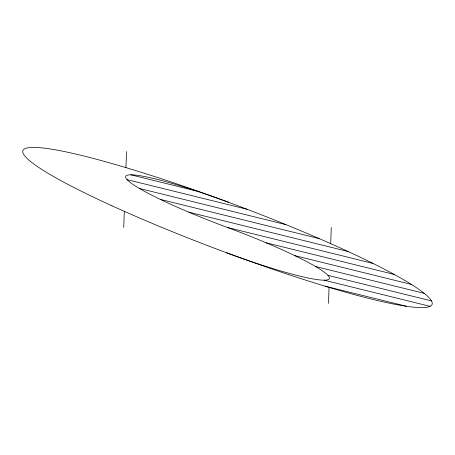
<?xml version="1.0" encoding="UTF-8"?>
<svg xmlns="http://www.w3.org/2000/svg" width="455" height="455" viewBox="0 0 455 455"><rect width="100%" height="100%" fill="white"/><g stroke="black" fill="none" stroke-linecap="round" stroke-linejoin="round"><path stroke-width="0.68" d="M123.72 227.369L124.312 211.359M125.938 167.622L126.53 151.612M328.47 303.388L329.062 287.378M330.688 243.641L331.28 227.631M130.881 174.822L196.372 190.986M127.081 179.651L247.019 209.255M139.389 188.455L285.916 224.622M160.245 199.37L319.177 238.596M188.814 212.184L348.012 251.478M228.438 202.248A109.274 11.989 20.6 0 0 125.591 176.864A109.274 11.989 20.6 0 0 227.5 227.5L372.941 263.399M266.192 242.816L394.127 274.393M294.755 255.63L411.411 284.426M315.611 266.55L424.27 293.367M327.918 275.349L431.488 300.914M324.114 280.178L430.06 306.329M325.132 286.195L406.577 306.3M227.5 227.5A109.274 11.989 20.6 0 1 329.409 278.136A109.274 11.989 20.6 0 1 226.562 252.752M111.958 205.802A218.554 23.984 20.6 0 0 431.664 305.129A218.554 23.984 20.6 0 0 138.877 171.569A218.554 23.984 20.6 0 0 111.958 205.802"/></g></svg>
